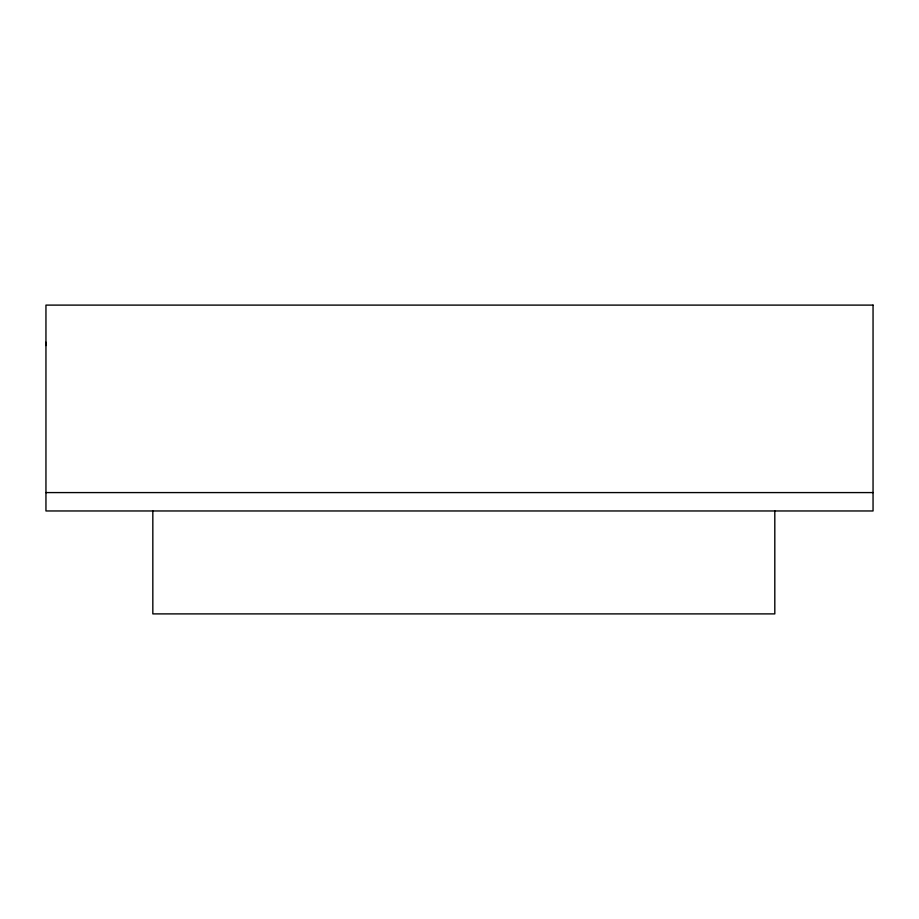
<?xml version="1.0" encoding="UTF-8"?>
<svg xmlns="http://www.w3.org/2000/svg" width="919" height="919" viewBox="0 0 919 919"><rect width="100%" height="100%" fill="white"/><g stroke="black" fill="none" stroke-linecap="round" stroke-linejoin="round"><path stroke-width="1.38" d="M45.95 345.544L45.95 342.247M45.95 492.584L873.05 492.584M774.809 510.964L774.809 613.892L152.83 613.892L152.83 510.964M873.05 305.108L45.95 305.108L45.95 510.964L873.05 510.964L873.05 305.108"/></g></svg>
